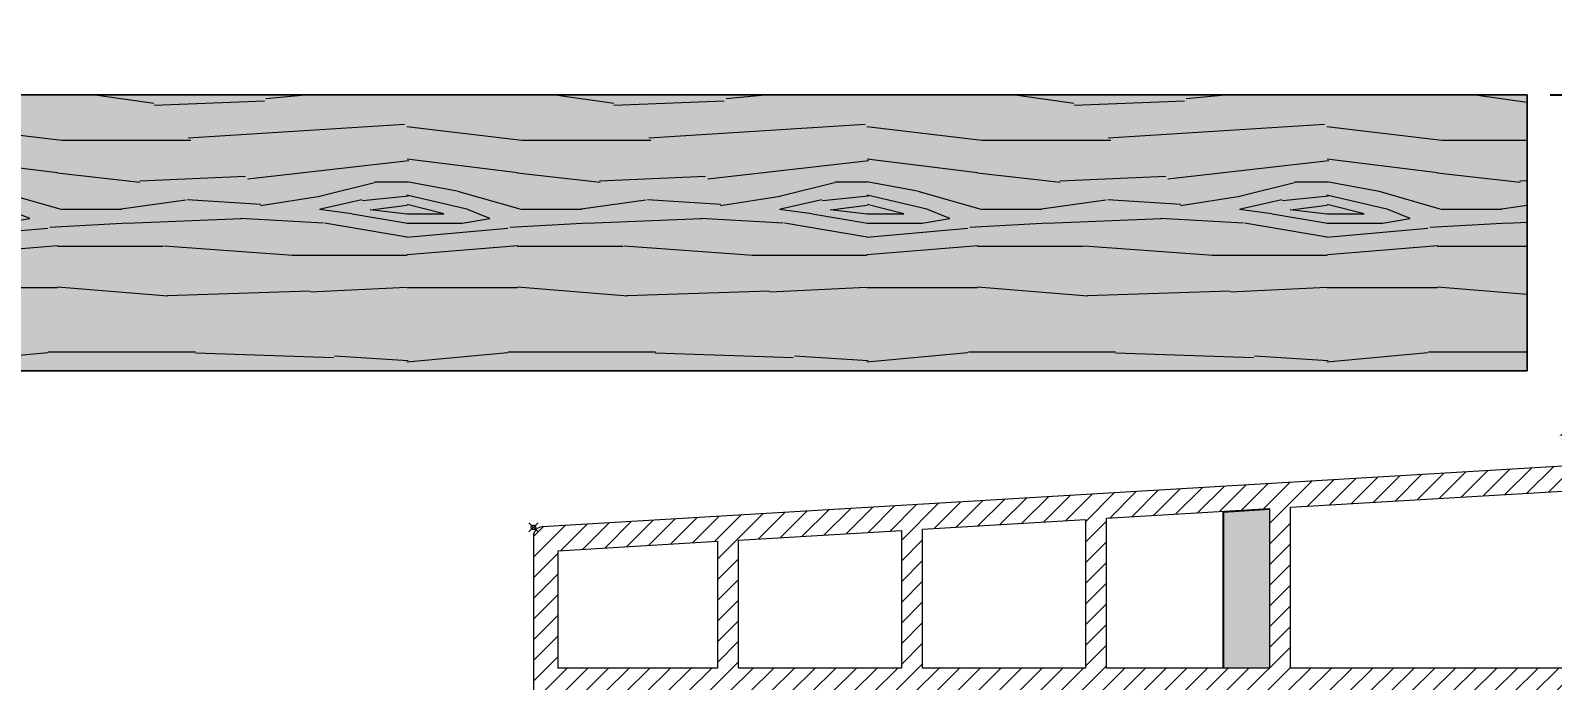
# Model space of a CAD drawing. Header units: millimetres. Extents: x -20000 to 230000, y -17405 to 24510.
# Drawn here: x 37538.8 to 37704.2, y -13899.9 to -13829.3 of the extents above; entities that cross this region are included whole.
import ezdxf

# ---------------------------------------------------------------- set-up
doc = ezdxf.new("R2010")
doc.units = ezdxf.units.MM
doc.header["$PDMODE"] = 35
doc.header["$PDSIZE"] = 0.5
doc.layers.get('0').update_dxf_attribs({"lineweight": 13})
doc.layers.get('Defpoints').update_dxf_attribs({"true_color": 0xc2a584})
doc.layers.add('0 - Invisible', color=43, linetype='Continuous', lineweight=0, plot=False)
for name, color, linetype, lineweight in [('1 - Bois', 44, 'Continuous', 13), ('1 - Béton', 251, 'Continuous', 25), ('1 - PVC', 7, 'Continuous', 13), ('1 - Silicone', 40, 'Continuous', 13)]:
    doc.layers.add(name, color=color, linetype=linetype, lineweight=lineweight)
doc.layers.add('1 - Cache', color=7, linetype='Continuous', lineweight=0, true_color=0xffffff)
doc.styles.add('Texte Poralu', font='tahomabd.ttf')
doc.dimstyles.new('30 - 1000', dxfattribs={"dimtxt": 10, "dimasz": 10, "dimexe": 5, "dimexo": 2.5, "dimgap": 5, "dimtad": 1, "dimdec": 1, "dimtxsty": 'Texte Poralu', "dimcen": 5, "dimazin": 0, "dimtfac": 1, "dimtdec": 1, "dimtmove": 0, "dimatfit": 3, "dimfxl": 1, "dimarcsym": 0})

# ---------------------------------------------------------------- blocks, each defined once
blk = doc.blocks.new('*U321')
at = {"layer": '1 - Silicone'}
blk.add_hatch(color=256, dxfattribs=at).paths.add_polyline_path([(0, 5), (16.96229128052437, 5), (17.26841372950002, 0), (0, 0)])
at = {"layer": '0 - Invisible'}
for p, q in [((0, 0), (0, 5)), ((16.96229128052437, 5), (17.26841372950002, 0))]:
    blk.add_line(p, q, dxfattribs=at)
at = {"layer": '1 - Béton'}
blk.add_line((0, 5), (16.96229128052437, 5), dxfattribs=at)
at = {"layer": '1 - PVC'}
blk.add_line((17.26841372950002, 0), (0, 0), dxfattribs=at)
blk = doc.blocks.new('*U819')
at = {"const_width": 0.7499999999999998}
for points in [[(9.429196870743363, 2.433548345240172, -1), (10.08605096291708, 2.795546551882468, -1)], [(11.02792333119213, 2.861925809235695, -1), (11.68477742336585, 3.223924015877992, -1)], [(12.62664979158467, 3.290303273216153, -1), (13.28350388375839, 3.65230147985845, -1)], [(6.231743949958278, 1.576793417279256, -1), (6.88859804207577, 1.938791623906488, -1)], [(7.83047041035082, 2.005170881259714, -1), (8.487324502524537, 2.367169087902011, -1)]]:
    blk.add_lwpolyline(points, format="xyb", close=True, dxfattribs=at)
for points in [[(0, 0, 0, 2.5, 0), (3.41783407702178, 0.9158058808015767, 2.5, 2.5, 0)], [(3.41783407702178, 0.9158058808015767, 1.5, 1.5, 0), (6.39284536598349, 1.712957753152357, 0, 0, 0)]]:
    blk.add_lwpolyline(points, format="xyseb")
blk = doc.blocks.new('Rehau - DL178')
at = {"layer": '1 - PVC', "linetype": 'ByBlock'}
h = blk.add_hatch(dxfattribs=at)
h.set_pattern_fill('ANSI31', color=256, scale=0.5, style=0)
h.set_pattern_definition([(45, (178, 0), (-1.122532015133644, 1.122532015133644), [])])
h.paths.add_polyline_path([(121.7999999146963, 17.00058414602526, -0.4142991111666965), (119.8000000000029, 15), (118, 15), (3, 15), (3, 6.5), (3.766506847430719, 2.364487062906846, -0.04585421524098007), (3.799999999572024, 1.999958484385079, -0.4142074825651207), (1.80000000000291, 0), (0, 0), (1.455191522836685e-11, 32.0575640273164, -0.3969634610393625), (0.9407820716151036, 33.05580910592107), (118, 39.99999999999999), (118, 82.11598111863714, -0.3394542588634028), (119.4823619097879, 84.04783277120441), (130.5, 87), (132, 87), (132, 83.99474411166739, -0.3394542588643648), (131.8517638090125, 83.80155894643394), (130.7517638090212, 83.50681483471999, -0.4931454260308514), (130.5, 83.70000000001164), (130.5, 84.84096761187539), (127, 83.9031454383512), (127, 80.0968545616488), (130.5, 79.15903238812461), (130.5, 80.29999999998836, -0.4931454260311683), (130.7517638090212, 80.49318516528001), (131.851763809027, 80.19844105356606, -0.3394542588634323), (132, 80.00525588833261), (132, 77.5), (130.5, 77.5), (130.5, 62.22787593817338, 0.4374089726786848), (131.5784590957337, 61.23095860442845), (147.7210279193532, 62.50140632339753), (147.7218878971762, 62.50147400511195), (148, 62.22336190228818), (148.3256274349114, 62.5489893372287), (166.7624659905705, 63.99999999999999), (166.5, 67), (169, 67), (169, 61.5), (168.5, 61.5, 0.4142135623733614), (167.5, 60.5), (167.5, 60, 0.4142135623730951), (168.5, 59), (174.3000000000029, 59, 0.4142135623730951), (175.3000000000029, 60), (175.3000000000029, 64.29999999998836), (173, 64.29999999998836), (173, 67), (177, 67, -0.4142135623730951), (178, 66), (178, 25.90000000002328), (178, 3, -0.4142135623730951), (175, 0), (175, 15.40000000002328, -0.2360679774998377), (174.1999999999971, 17, -0.0458490148789121), (174.2334931525693, 17.36448706290685), (175, 21.5), (175, 23), (169.6999999999971, 23, 0.414213562373124), (168.6999999999971, 22), (168.6999999999971, 21.5, 0.4142135623730951), (169.6999999999971, 20.5), (170.1999999999971, 20.5), (170.1999999999971, 16, -0.4142135623730951), (169.6999999999971, 15.5), (161, 15.5), (161, 18.20000000001164), (166, 18.20000000001164), (166, 23.20000000001164), (148, 23.20000000001164), (134, 23.20000000001164), (134, 18.20000000001164), (139, 18.20000000001164), (139, 15.5), (131.8000000000029, 15.5, -0.4142135623730951), (131.3000000000029, 16), (131.3000000000029, 23), (121, 23), (121, 21.5), (121.7665068474307, 17.36448706290685, -0.0457758433759491)])
h.paths.add_polyline_path([(145.5, 59.61825869936728), (145.5, 56.90000000002328), (147, 56.90000000002328), (147, 59.73631125956308), (149, 59.89371467323507), (149, 56.90000000002328), (150.5, 56.90000000002328), (150.5, 60.01176723343088), (162, 60.91683686192845), (162, 56.90000000002328), (163.5, 56.90000000002328), (163.5, 61.03488942218245), (164.8000000000029, 61.13720164104598), (164.8560553819698, 61.1416132953018, 0.0605511267435118), (164.8084556077374, 60.25, 0.22796380476052), (166, 57.27236366062425), (166, 57.10172465076903), (166, 25.90000000002329), (130.1999999999971, 25.90000000002328), (130.1999999999971, 57.56843380007194), (130.1999999999971, 58.41412258491619), (133.6999999999971, 58.68957855878398)], flags=16)
h.paths.add_polyline_path([(128.1999999999971, 43), (120.6999999999971, 42.99999999999999), (120.6999999999971, 67), (128.1999999999971, 67)], flags=16)
h.paths.add_polyline_path([(128.1999999999971, 69), (120.6999999999971, 69), (120.6999999999971, 81.57885222707408), (124.6999999999971, 82.65064899681603), (124.6999999999971, 80.48051805567229, 0.339454258863445), (126.7753066737205, 77.77592574205482), (128.1999999999971, 77.39418031577952)], flags=16)
h.paths.add_polyline_path([(128.1999999999971, 41.00000000000001), (128.1999999999971, 25.70000000001164), (126.3000000000029, 25.70000000001164), (124, 25.70000000001164), (120, 25.70000000001165), (120, 37.413897450082, 0.3275382217185201), (120.6999999999971, 38.3678366515087), (120.6999999999971, 41)], flags=16)
h.paths.add_polyline_path([(168.3000000000029, 56.29999999998835), (168.6999999999971, 56.29999999998835), (168.6999999999971, 55.5, 0.5773502691896265), (170.1999999999971, 54.63397459621774), (170.1999999999971, 56.29999999998836), (171.8000000000029, 56.29999999998836), (171.8000000000029, 54.63397459621774, 0.5773502691896188), (173.3000000000029, 55.5), (173.3000000000029, 56.29999999998835), (175.3000000000029, 56.29999999998836), (175.3000000000029, 45), (168.3000000000029, 44.99999999999999)], flags=16)
h.paths.add_polyline_path([(168.3000000000029, 43), (175.3000000000029, 43), (175.3000000000029, 25.70000000001164), (168.3000000000029, 25.70000000001164)], flags=16)
h.paths.add_polyline_path([(118, 37.29525338229724), (118, 17.70000000001165), (115.3000000000029, 17.70000000001164), (82.30000000000291, 17.70000000001164), (82.30000000000292, 35.17745677212952)], flags=16)
h.paths.add_polyline_path([(80, 35.04101609415375), (80, 17.70000000001164), (62.30000000000292, 17.70000000001164), (62.30000000000292, 33.99101609416539)], flags=16)
h.paths.add_polyline_path([(60, 33.85457541618962), (60.00000000000001, 17.70000000001164), (42.30000000000291, 17.70000000001164), (42.3000000000029, 32.80457541620126)], flags=16)
h.paths.add_polyline_path([(40, 32.66813473822549), (40, 17.70000000001164), (22.30000000000291, 17.70000000001164), (22.30000000000291, 31.61813473823713)], flags=16)
h.paths.add_polyline_path([(20, 31.48169406026136), (20, 17.70000000001164), (2.700000000011641, 17.70000000001164), (2.700000000011641, 30.4554228738416)], flags=16)
at = {"layer": '0 - Invisible'}
blk.add_point((0, 33), dxfattribs=at)
at = {"layer": '1 - PVC', "linetype": 'ByBlock'}
blk.add_lwpolyline([(118, 40), (0.9407820716151036, 33.05580910592107, 0.3969634610393625), (1.455191522836685e-11, 32.0575640273164), (0, 0), (1.80000000000291, 0, 0.4142135623730951), (3.80000000000291, 2, 0.04584901487896342), (3.766506847430719, 2.364487062906846), (3, 6.5), (3, 15), (118, 15)], format="xyb", dxfattribs=at)
for points in [[(118, 37.29525338229723), (118, 17.70000000001164), (115.3000000000029, 17.70000000001164), (82.30000000000291, 17.70000000001164), (82.30000000000291, 35.17745677212952), (118, 37.29525338229723)], [(80, 35.04101609415375), (80, 17.70000000001164), (62.30000000000291, 17.70000000001164), (62.30000000000291, 33.99101609416539), (80, 35.04101609415375)], [(60, 33.85457541618962), (60, 17.70000000001164), (42.30000000000291, 17.70000000001164), (42.30000000000291, 32.80457541620126), (60, 33.85457541618962)], [(20, 31.48169406026136), (20, 17.70000000001164), (2.700000000011642, 17.70000000001164), (2.700000000011642, 30.4554228738416), (20, 31.48169406026136)], [(40, 32.66813473822549), (40, 17.70000000001164), (22.30000000000291, 17.70000000001164), (22.30000000000291, 31.61813473823713), (40, 32.66813473822549)]]:
    blk.add_lwpolyline(points, close=True, dxfattribs=at)
blk = doc.blocks.new('*U972')
for name, p in [('Rehau - DL178', (-75, -10.00000000001819)), ('*U819', (36.49492316232556, 32.96817378915036))]:
    blk.add_blockref(name, p)
at = {"rotation": 90}
blk.add_blockref('*U321', (5, 7.699999999993452), dxfattribs=at)
blk = doc.blocks.new('*U964')
at = {"layer": '1 - Bois'}
h = blk.add_hatch(dxfattribs=at)
h.set_pattern_fill('355', color=256, scale=50, style=0, pattern_type=2)
h.set_pattern_definition([(349.6952, (-204.5, 28.5), (300.0000480423951, -49.99974377679953), [5.59015, -553.4268]), (0, (-199, 27.5), (50, 50), [5.5, -44.5]), (18.4349, (-193.5, 27.5), (100.0000217296481, 49.99992016113539), [4.743399999999986, -153.3704499999996]), (172.875, (-189, 29), (350.0000189922642, -49.99991409469827), [4.03115, -399.0817500000001]), (174.8056, (-193, 29.5), (500.0000335022446, -49.99976123497254), [5.522699999999999, -546.74535]), (194.0362, (-198.5, 30), (-150.000027299487, -49.99990286806225), [6.184649999999987, -199.9705999999996]), (9.4623, (-200.5, 28.5), (250.0000386847653, 49.99990696012177), [3.0414, -301.09675]), (353.6598, (-197.5, 29), (-399.9999701303211, 50.0000789479847), [4.527699999999999, -448.24155]), (185.7106, (-193, 28.5), (-449.9999711747927, -50.0000657333146), [5.02495, -497.46885]), (168.6901, (-198, 28), (200.0000376115476, -49.9998816080803), [2.5495, -252.40145]), (354.8056, (-209, 28), (-500.0000335022446, 49.99976123497237), [5.522699999999986, -546.7453499999983]), (348.6901, (-203.5, 27.5), (-200.0000376115476, 49.99988160808041), [5.099, -249.85195]), (0, (-198.5, 26.5), (50, 50), [6, -44]), (20.55600000000001, (-192.5, 26.5), (250.0000922271211, 99.99979982107936), [4.271999999999998, -422.9281999999998]), (3.814100000000012, (-188.5, 28), (699.9999670723154, 50.00030619868513), [7.516649999999999, -744.14815]), (354.8056, (-181, 28.5), (-500.0000335022446, 49.99976123497237), [5.522699999999986, -546.7453499999983]), (0, (-175.5, 28), (50, 50), [5.5, -44.5]), (5.194400000000003, (-220, 28), (500.0000335022446, 49.99976123497246), [5.522699999999997, -546.7453499999997]), (354.8056, (-214.5, 28.5), (-500.0000335022446, 49.99976123497237), [5.522699999999986, -546.7453499999983]), (0, (-220, 29), (50, 50), [3, -47]), (5.194400000000003, (-217, 29), (500.0000335022446, 49.99976123497246), [5.522699999999997, -546.7453499999997]), (0, (-211.5, 29.5), (50, 50), [5, -45]), (10.3048, (-206.5, 29.5), (-300.0000480423951, -49.99974377679964), [5.59015, -553.4268]), (5.194400000000003, (-201, 30.5), (500.0000335022446, 49.99976123497246), [5.522699999999997, -546.7453499999997]), (354.8056, (-195.5, 31), (-500.0000335022446, 49.99976123497237), [5.522699999999986, -546.7453499999983]), (354.8056, (-190, 30.5), (-500.0000335022446, 49.99976123497237), [5.522699999999986, -546.7453499999983]), (351.8699, (-184.5, 30), (-299.999988823056, 49.99996779077747), [7.07105, -346.4823000000001]), (0, (-177.5, 29), (50, 50), [7.5, -42.5]), (347.4712000000001, (-179.5, -1), (250.0000160204548, -49.9999801522446), [4.60975, -456.36745]), (354.2894, (-175, -2), (-449.9999711747927, 50.00006573331457), [5.02495, -497.46885]), (8.1301, (-179.5, -1), (299.9999888230561, 49.99996779077717), [3.53555, -350.0178500000001]), (9.4623, (-176, -0.5), (250.0000386847653, 49.99990696012177), [6.08275, -298.05535]), (0, (-220, 0.5), (50, 50), [6, -44]), (350.5377, (-214, 0.5), (-250.0000386847653, 49.99990696012186), [3.041399999999993, -301.0967499999991]), (201.8014, (-211, 0), (150.0000136505385, 49.99999552503245), [2.6926, -266.56565]), (192.9946, (-213.5, -1), (450.0000383874698, 99.99987887891731), [6.670850000000001, -660.4123500000001]), (352.875, (-174, -1), (-350.0000189922642, 49.99991409469832), [4.03115, -399.0817500000001]), (7.124999999999997, (-174, -1), (350.0000189922642, 49.9999140946983), [4.03115, -399.0817500000001]), (0, (-220, -0.5), (50, 50), [4, -46]), (194.0362, (-216, -0.5), (-150.000027299487, -49.99990286806225), [4.123099999999987, -202.0321999999996]), (356.6335000000001, (-209, 1), (-799.9999660984349, 50.00054816772417), [8.514699999999973, -842.9546499999982]), (357.7094, (-200.5, 0.5), (-1200.000006458787, 49.9997876562913), [12.51, -1238.4896]), (3.179800000000001, (-188, 0), (850.0000251349749, 49.99955211631548), [9.0139, -892.37395]), (9.4623, (-179, 0.5), (250.0000386847653, 49.99990696012177), [9.12415, -295.014]), (10.3048, (-220, -4), (-300.0000480423951, -49.99974377679964), [5.59015, -553.4268]), (15.94539999999998, (-214.5, -3), (-200.0000063326076, -49.99999446481899), [7.280099999999991, -356.7253999999994]), (0, (-207.5, -1), (50, 50), [6.5, -43.5]), (351.8699, (-201, -1), (-299.999988823056, 49.99996779077747), [7.07105, -346.4823000000001]), (3.5763, (-194, -2), (750.0000327167049, 49.99953586658739), [8.0156, -793.54535]), (351.2538, (-186, -1.5), (349.9999668178174, -50.00020985287651), [6.57645, -651.07085]), (345.9638, (-179.5, -2.5), (-150.000027299487, 49.99990286806224), [6.18465, -199.9706]), (0, (-173.5, -4), (50, 50), [3.5, -46.5]), (174.8056, (-209, 1), (500.0000335022446, -49.99976123497254), [11.04535, -541.2226999999999]), (355.2364000000001, (-220, 4), (-550.0000473159793, 49.99957663306309), [12.04159999999997, -590.0381499999983]), (0, (-208, 3), (50, 50), [11.5, -38.5]), (4.0856, (-196.5, 3), (650.0000074507417, 49.99980661770866), [14.03564999999997, -687.7477499999983]), (0, (-182.5, 4), (50, 50), [12.5, -37.5]), (7.124999999999997, (-220, -6.5), (350.0000189922642, 49.9999140946983), [12.0934, -391.0195]), (6.3402, (-208, -5), (399.9999701303211, 50.00007894798468), [9.055399999999999, -443.71385]), (357.5104, (-199, -4), (-1099.999973985271, 50.00089326348954), [11.51085, -1139.5756]), (353.4802, (-187.5, -4.5), (-1299.99998954368, 149.9999762621864), [17.61389999999995, -1743.777599999996]), (3.0128, (-220, 26), (900.0000005848694, 50.00020524395399), [9.513149999999975, -941.8017499999983]), (351.8699, (-210.5, 26.5), (-299.999988823056, 49.99996779077747), [10.6066, -342.9468]), (357.6141, (-200, 25), (-1150.000026193722, 49.99913852802186), [12.01039999999997, -1189.030799999997]), (10.6197, (-188, 24.5), (-549.9999202309083, -100.0004041559186), [8.1394, -805.8016]), (0, (-180, 26), (50, 50), [10, -40]), (356.8202, (-220, 32), (-850.0000251349749, 49.99955211631536), [9.013899999999973, -892.3739499999983]), (6.009, (-211, 31.5), (-499.999987545302, -49.99996587409216), [9.5525, -945.69615]), (6.7098, (-201.5, 32.5), (-450.0000498875653, -49.99969406220161), [8.5586, -847.3035000000001]), (354.2894, (-193, 33.5), (-449.9999711747927, 50.00006573331457), [10.0499, -492.4439]), (347.9052, (-183, 32.5), (-449.9999300806951, 100.0003366743933), [7.1589, -708.7321499999999]), (9.4623, (-176, 31), (250.0000386847653, 49.99990696012177), [6.08275, -298.05535]), (3.814100000000012, (-220, 22.5), (699.9999670723154, 50.00030619868513), [7.516649999999999, -744.14815]), (347.1957, (-212.5, 23), (-649.9998923441888, 150.0003693836551), [11.28049999999997, -1116.770899999997]), (0, (-201.5, 20.5), (50, 50), [12.5, -37.5]), (5.4403, (-189, 20.5), (-550.0000156104077, -49.99966856206343), [10.54749999999997, -1044.203649999997]), (6.7098, (-178.5, 21.5), (-450.0000498875653, -49.99969406220161), [8.5586, -847.3035000000001]), (0, (-220, 35.5), (50, 50), [8.5, -41.5]), (8.1301, (-211.5, 35.5), (299.9999888230561, 49.99996779077717), [14.14215, -339.41125]), (357.6141, (-197.5, 37.5), (-1150.000026193722, 49.99913852802186), [12.01039999999997, -1189.030799999997]), (354.4725, (-185.5, 37), (1050.000085969986, -99.99926898324759), [15.5724, -1541.66875]), (6.842800000000001, (-220, -10), (-849.9999682739274, -100.0003998962377), [12.58969999999997, -1246.378149999997]), (0, (-207.5, -8.5), (50, 50), [14, -36]), (356.3478, (-193.5, -8.5), (-1550.000047110788, 99.99936492642139), [23.5478, -2331.23455]), (0, (-220, 7.5), (50, 50), [12, -38]), (4.7636, (-208, 7.5), (550.0000473159793, 49.99957663306301), [12.04159999999997, -590.0381499999983]), (358.1524, (-196, 8.5), (-1500.000023215442, 49.99971698858634), [15.50805, -1535.2982]), (357.2737, (-180.5, 8), (-1000.000014748673, 49.99980088635957), [10.5119, -1040.6779]), (354.8056, (-220, 15.5), (-500.0000335022446, 49.99976123497237), [11.04534999999997, -541.2226999999982]), (0, (-209, 14.5), (50, 50), [16, -34]), (1.9092, (-193, 14.5), (1449.999951578939, 50.00121205391049), [15.00835, -1485.82475]), (3.5763, (-178, 15), (750.0000327167049, 49.99953586658739), [8.0156, -793.54535])])
h.paths.add_polyline_path([(-10, 1.224646799147353e-15), (-340, 0), (-340, -30), (-10, -30)])
at = {"layer": '1 - Cache'}
h = blk.add_hatch(color=256, dxfattribs=at)
h.dxf.hatch_style = 2
h.paths.add_polyline_path([(-10, 1.224646799147353e-15), (-340, 0), (-340, -30), (-10, -30)])
at = {"layer": '0 - Invisible'}
blk.add_lwpolyline([(-10, 1.224646799147353e-15), (-340, 0), (-340, -30), (-10, -30)], close=True, dxfattribs=at)
at = {"layer": '1 - Bois'}
blk.add_lwpolyline([(-340, 0), (-10, 0), (-10, -30), (-340, -30)], dxfattribs=at)
blk = doc.blocks.new('*D969')
at = {"layer": 'Defpoints', "color": 0, "lineweight": -2, "transparency": 16777216}
for p, q in [((37703.93423000206, -13836.26779066065), (37807.04249843059, -13836.26779066065)), ((37802.04249843059, -13896.26779066064), (37802.04249843059, -13846.26779066065)), ((37770.93423000207, -13906.26779066064), (37807.04249843059, -13906.26779066064))]:
    blk.add_line(p, q, dxfattribs=at)
at = {"layer": 'Defpoints', "color": 0, "transparency": 16777216}
for p in [(37701.43423000206, -13836.26779066065), (37802.04249843059, -13836.26779066065), (37768.43423000207, -13906.26779066064)]:
    blk.add_point(p, dxfattribs=at)
for points in [[(37800.37583176392, -13846.26779066065), (37803.70916509725, -13846.26779066065), (37802.04249843059, -13836.26779066065)], [(37800.37583176392, -13896.26779066064), (37803.70916509725, -13896.26779066064), (37802.04249843059, -13906.26779066064)]]:
    blk.add_solid(points, dxfattribs=at)
at = {"layer": 'Defpoints', "color": 0, "transparency": 16777216, "insert": (37791.83766297055, -13871.26779066064), "char_height": 10, "attachment_point": 5, "rotation": 90, "style": 'Texte Poralu'}
blk.add_mtext('70', dxfattribs=at)

msp = doc.modelspace()

# ---------------------------------------------------------------- block references
msp.add_blockref('*U972', (37668.43423000206, -13906.26779066064))
at = {"xscale": -1, "rotation": 180}
msp.add_blockref('*U964', (37711.43423000206, -13866.26779066065), dxfattribs=at)

# ---------------------------------------------------------------- dimensions: what is measured, and where the dimension line sits
at = {"layer": 'Defpoints'}
dim = msp.add_linear_dim(base=(37802.04249843059, -13836.26779066065), p1=(37768.43423000207, -13906.26779066064), p2=(37701.43423000206, -13836.26779066065), angle=90, dimstyle='30 - 1000', dxfattribs=at)
dim.commit()
dim.dimension.update_dxf_attribs({"geometry": '*D969', "text_midpoint": (37791.83766297055, -13871.26779066064)})

doc.saveas('drawing.dxf')
